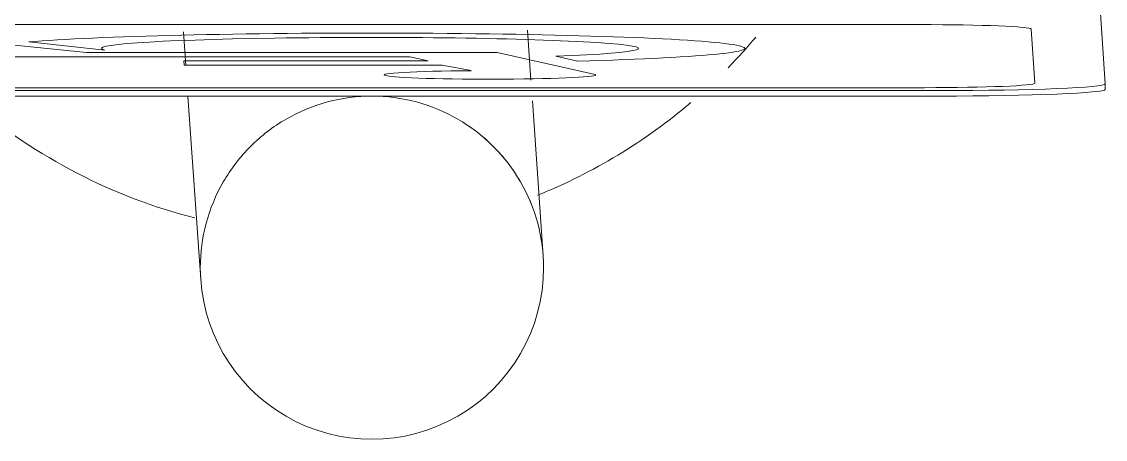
# Model space of a CAD drawing. Header units: metres. Extents: x -55 to 260, y -121 to 64.
# Drawn here: x 11.49 to 11.6855, y 19.6187 to 19.694 of the extents above; entities that cross this region are included whole.
import ezdxf

# ---------------------------------------------------------------- set-up
doc = ezdxf.new("R2010")
doc.units = ezdxf.units.M
doc.layers.add('0-1', color=7, linetype='Continuous', lineweight=5)
doc.layers.add('45ESTAC-1', color=253, linetype='Continuous', lineweight=5)

# ---------------------------------------------------------------- blocks, each defined once
blk = doc.blocks.new('Sign - SpeedLimit_Handicap - Handicap-V264-A1 _ A700')
at = {"layer": '45ESTAC-1'}
for p, q in [((11.68549, 19.68284), (11.68437, 19.69901)), ((11.41265, 19.69352), (11.65205, 19.69352)), ((11.51917, 19.69223), (11.51959, 19.68616)), ((11.58187, 19.68348), (11.58124, 19.69251)), ((11.67211, 19.6927), (11.67278, 19.68295)), ((11.5017, 19.68846), (11.48033, 19.69066)), ((11.49127, 19.69038), (11.50496, 19.68892)), ((11.57579, 19.68846), (11.5017, 19.68846)), ((11.59345, 19.68452), (11.57579, 19.68846)), ((11.48868, 19.68769), (11.56, 19.68769)), ((11.51922, 19.68695), (11.51927, 19.68617)), ((11.56331, 19.68695), (11.51922, 19.68695)), ((11.56, 19.68769), (11.56331, 19.68695)), ((11.58635, 19.6878), (11.59027, 19.68694)), ((11.51927, 19.68617), (11.56587, 19.68617)), ((11.56587, 19.68617), (11.57108, 19.68521)), ((11.68549, 19.68184), (11.68549, 19.68284)), ((11.41078, 19.68162), (11.65558, 19.68162)), ((11.65558, 19.68062), (11.41078, 19.68062)), ((11.65284, 19.68214), (11.41344, 19.68214)), ((11.51998, 19.68062), (11.52228, 19.64753)), ((11.58407, 19.65182), (11.58213, 19.67978))]:
    blk.add_line(p, q, dxfattribs=at)
for centre, major_axis, ratio, start_param, end_param in [((11.65211, 19.6927), (-0.02, 0), 0.040709, 3.144425, 4.715221), ((11.55281, 19.68923), (-0.06763, 0.00001), 0.040709, 2.157927, 5.855407), ((11.55281, 19.68923), (-0.04846, 0.00001), 0.040709, 2.335395, 6.443209), ((11.54586, 19.7555), (0.09976, 0.00693), 0.999167, 5.440919, 5.515644), ((11.57447, 19.68444), (-0.01908, 0), 0.040709, 4.890657, 9.525083), ((11.65278, 19.68295), (-0.02, 0), 0.040709, 1.573629, 3.144425), ((11.65549, 19.68284), (-0.03, 0), 0.040709, 1.573629, 3.141593), ((11.55317, 19.64968), (0.03089, 0.00215), 0.999167, 1.501387, 1.763186), ((11.55317, 19.64968), (0.03089, 0.00215), 0.999167, 1.239588, 1.501387), ((11.65549, 19.68184), (-0.03, 0), 0.040709, 1.573629, 3.141593), ((11.54586, 19.7555), (0.09976, 0.00693), 0.999167, 3.93702, 4.393906), ((11.55317, 19.64968), (0.03089, 0.00215), 0.999167, 1.763186, 2.024986), ((11.55317, 19.64968), (0.03089, 0.00215), 0.999167, 0.977788, 1.239588), ((11.54586, 19.7555), (0.09976, 0.00693), 0.999167, 5.024039, 5.34894), ((11.55317, 19.64968), (0.03089, 0.00215), 0.999167, 2.024986, 2.286785), ((11.55317, 19.64968), (0.03089, 0.00215), 0.999167, 0.45419, 0.977788), ((11.55317, 19.64968), (0.03089, 0.00215), 0.999167, 2.286785, 2.548585), ((11.55317, 19.64968), (0.03089, 0.00215), 0.999167, 2.548585, 2.810384), ((11.55317, 19.64968), (0.03089, 0.00215), 0.999167, 6.213776, 6.737375), ((11.55317, 19.64968), (0.03089, 0.00215), 0.999167, 2.810384, 3.072183), ((11.55317, 19.64968), (0.03089, 0.00215), 0.999167, 3.072183, 6.213776)]:
    blk.add_ellipse(centre, major_axis=major_axis, ratio=ratio, start_param=start_param, end_param=end_param, dxfattribs=at)
blk = doc.blocks.new('22011_AR_rvt-1-A1 _ A700')
at = {"layer": '45ESTAC-1'}
blk.add_blockref('Sign - SpeedLimit_Handicap - Handicap-V264-A1 _ A700', (0, 0), dxfattribs=at)
blk = doc.blocks.new('Sign - SpeedLimit_Handicap - Handicap-V657-A1 _ A700')
at = {"layer": '45ESTAC-1'}
for p, q in [((11.68549, 19.68284), (11.68437, 19.69901)), ((11.41265, 19.69352), (11.65205, 19.69352)), ((11.51917, 19.69223), (11.51959, 19.68616)), ((11.58187, 19.68348), (11.58124, 19.69251)), ((11.67211, 19.6927), (11.67278, 19.68295)), ((11.5017, 19.68846), (11.48033, 19.69066)), ((11.49127, 19.69038), (11.50496, 19.68892)), ((11.57579, 19.68846), (11.5017, 19.68846)), ((11.59345, 19.68452), (11.57579, 19.68846)), ((11.48868, 19.68769), (11.56, 19.68769)), ((11.51922, 19.68695), (11.51927, 19.68617)), ((11.56331, 19.68695), (11.51922, 19.68695)), ((11.56, 19.68769), (11.56331, 19.68695)), ((11.58635, 19.6878), (11.59027, 19.68694)), ((11.51927, 19.68617), (11.56587, 19.68617)), ((11.56587, 19.68617), (11.57108, 19.68521)), ((11.68549, 19.68184), (11.68549, 19.68284)), ((11.41078, 19.68162), (11.65558, 19.68162)), ((11.55318, 19.68062), (11.41078, 19.68062)), ((11.65284, 19.68214), (11.41344, 19.68214)), ((11.51998, 19.68062), (11.52228, 19.64753)), ((11.65558, 19.68062), (11.55318, 19.68062)), ((11.58407, 19.65182), (11.58213, 19.67978))]:
    blk.add_line(p, q, dxfattribs=at)
for centre, major_axis, ratio, start_param, end_param in [((11.65211, 19.6927), (-0.02, 0), 0.040709, 3.144425, 4.715221), ((11.55281, 19.68923), (-0.06763, 0.00001), 0.040709, 2.157927, 5.855407), ((11.55281, 19.68923), (-0.04846, 0.00001), 0.040709, 2.335395, 6.443209), ((11.54586, 19.7555), (0.09976, 0.00693), 0.999167, 5.440919, 5.515644), ((11.57447, 19.68444), (-0.01908, 0), 0.040709, 4.890657, 9.525083), ((11.65278, 19.68295), (-0.02, 0), 0.040709, 1.573629, 3.144425), ((11.65549, 19.68284), (-0.03, 0), 0.040709, 1.573629, 3.141593), ((11.55317, 19.64968), (0.03089, 0.00215), 0.999167, 1.501387, 1.763186), ((11.55317, 19.64968), (0.03089, 0.00215), 0.999167, 1.239588, 1.501387), ((11.65549, 19.68184), (-0.03, 0), 0.040709, 1.573629, 3.141593), ((11.54586, 19.7555), (0.09976, 0.00693), 0.999167, 3.93702, 4.393906), ((11.55317, 19.64968), (0.03089, 0.00215), 0.999167, 1.763186, 2.024986), ((11.55317, 19.64968), (0.03089, 0.00215), 0.999167, 0.977788, 1.239588), ((11.54586, 19.7555), (0.09976, 0.00693), 0.999167, 5.024039, 5.34894), ((11.55317, 19.64968), (0.03089, 0.00215), 0.999167, 2.024986, 2.286785), ((11.55317, 19.64968), (0.03089, 0.00215), 0.999167, 0.715989, 0.977788), ((11.55317, 19.64968), (0.03089, 0.00215), 0.999167, 2.286785, 2.548585), ((11.55317, 19.64968), (0.03089, 0.00215), 0.999167, 0.45419, 0.715989), ((11.55317, 19.64968), (0.03089, 0.00215), 0.999167, 2.548585, 2.810384), ((11.55317, 19.64968), (0.03089, 0.00215), 0.999167, 0.19239, 0.45419), ((11.55317, 19.64968), (0.03089, 0.00215), 0.999167, 2.810384, 3.072183), ((11.55317, 19.64968), (0.03089, 0.00215), 0.999167, 6.213776, 6.475575), ((11.55317, 19.64968), (0.03089, 0.00215), 0.999167, 3.072183, 6.213776)]:
    blk.add_ellipse(centre, major_axis=major_axis, ratio=ratio, start_param=start_param, end_param=end_param, dxfattribs=at)
blk = doc.blocks.new('22011_AR_rvt-2-A1 _ A700')
at = {"layer": '45ESTAC-1'}
blk.add_blockref('Sign - SpeedLimit_Handicap - Handicap-V657-A1 _ A700', (0, 0), dxfattribs=at)

msp = doc.modelspace()

# ---------------------------------------------------------------- block references
at = {"layer": '0-1'}
for name in ['22011_AR_rvt-2-A1 _ A700', '22011_AR_rvt-1-A1 _ A700']:
    msp.add_blockref(name, (0, 0), dxfattribs=at)

doc.saveas('drawing.dxf')
